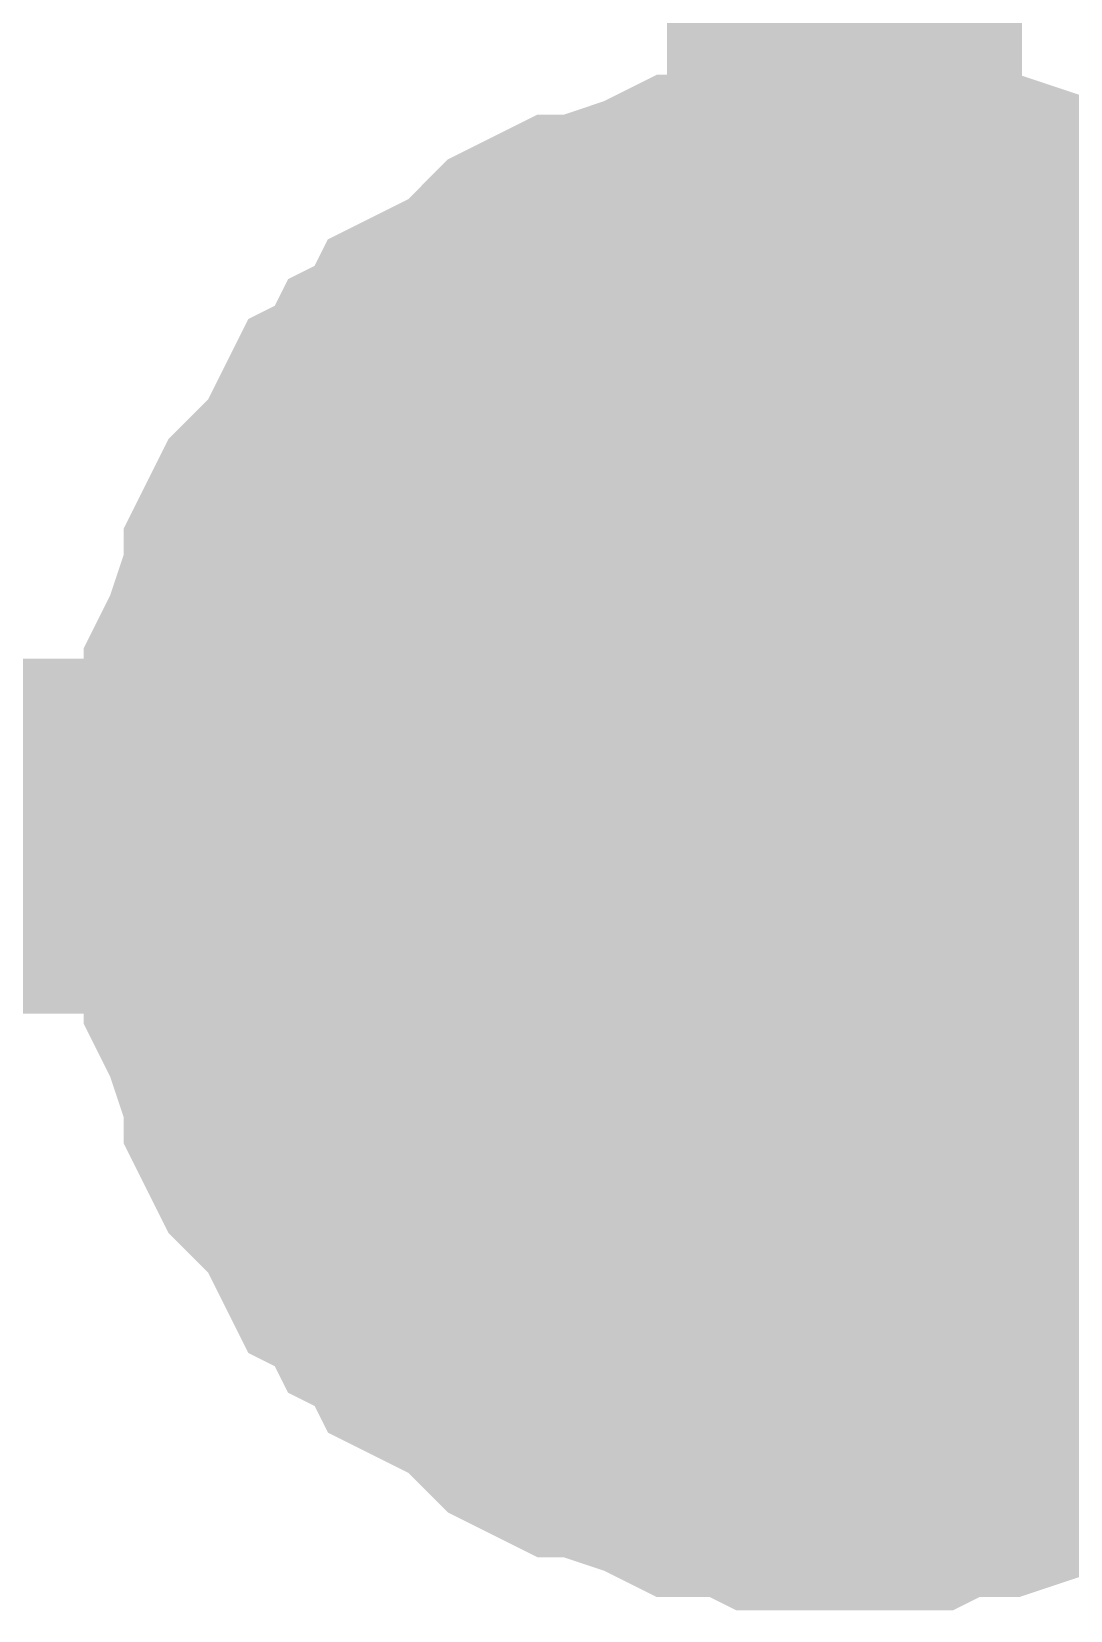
# Model space of a CAD drawing. Header units: inches. Extents: x 0 to 594, y 0 to 420.
# Drawn here: x 201.815 to 202.693, y 106.844 to 108.176 of the extents above; entities that cross this region are included whole.
import ezdxf

# ---------------------------------------------------------------- set-up
doc = ezdxf.new("R2010")
doc.units = ezdxf.units.IN
doc.layers.add('Sheet', color=255, linetype='Continuous')

msp = doc.modelspace()

# ---------------------------------------------------------------- linework, layer by layer
at = {"layer": 'Sheet'}
for points in [[(202.502, 111.5961, 0.2997, 0.2997, 0), (202.502, 107.4973, 0.2997, 0.2997, 0)], [(201.9981, 107.4973, 0.2997, 0.2997, 0), (201.9981, 107.5197, 0.2997, 0.2997, 0), (201.9981, 107.5533, 0.2997, 0.2997, 0), (202.0093, 107.5757, 0.2997, 0.2997, 0), (202.0093, 107.5981, 0.2997, 0.2997, 0), (202.0093, 107.6205, 0.2997, 0.2997, 0), (202.0205, 107.6429, 0.2997, 0.2997, 0), (202.0317, 107.6765, 0.2997, 0.2997, 0), (202.0429, 107.6989, 0.2997, 0.2997, 0), (202.0429, 107.7213, 0.2997, 0.2997, 0), (202.0541, 107.7437, 0.2997, 0.2997, 0), (202.0653, 107.7549, 0.2997, 0.2997, 0), (202.0877, 107.7773, 0.2997, 0.2997, 0), (202.0989, 107.7997, 0.2997, 0.2997, 0), (202.1101, 107.8221, 0.2997, 0.2997, 0), (202.1325, 107.8333, 0.2997, 0.2997, 0), (202.1437, 107.8557, 0.2997, 0.2997, 0), (202.1661, 107.8669, 0.2997, 0.2997, 0), (202.1773, 107.8893, 0.2997, 0.2997, 0), (202.1997, 107.9005, 0.2997, 0.2997, 0), (202.2221, 107.9117, 0.2997, 0.2997, 0), (202.2445, 107.9341, 0.2997, 0.2997, 0), (202.2557, 107.9453, 0.2997, 0.2997, 0), (202.2781, 107.9565, 0.2997, 0.2997, 0), (202.3005, 107.9565, 0.2997, 0.2997, 0), (202.3229, 107.9677, 0.2997, 0.2997, 0), (202.3564, 107.9789, 0.2997, 0.2997, 0), (202.3788, 107.9901, 0.2997, 0.2997, 0), (202.4012, 107.9901, 0.2997, 0.2997, 0), (202.4236, 107.9901, 0.2997, 0.2997, 0), (202.446, 108.0013, 0.2997, 0.2997, 0), (202.4796, 108.0013, 0.2997, 0.2997, 0), (202.502, 108.0013, 0.2997, 0.2997, 0)], [(201.9981, 107.4973, 0.2997, 0.2997, 0), (201.9981, 107.5197, 0.2997, 0.2997, 0), (201.9981, 107.5533, 0.2997, 0.2997, 0), (202.0093, 107.5757, 0.2997, 0.2997, 0), (202.0093, 107.5981, 0.2997, 0.2997, 0), (202.0093, 107.6205, 0.2997, 0.2997, 0), (202.0205, 107.6429, 0.2997, 0.2997, 0), (202.0317, 107.6765, 0.2997, 0.2997, 0), (202.0429, 107.6989, 0.2997, 0.2997, 0), (202.0429, 107.7213, 0.2997, 0.2997, 0), (202.0541, 107.7437, 0.2997, 0.2997, 0), (202.0653, 107.7549, 0.2997, 0.2997, 0), (202.0877, 107.7773, 0.2997, 0.2997, 0), (202.0989, 107.7997, 0.2997, 0.2997, 0), (202.1101, 107.8221, 0.2997, 0.2997, 0), (202.1325, 107.8333, 0.2997, 0.2997, 0), (202.1437, 107.8557, 0.2997, 0.2997, 0), (202.1661, 107.8669, 0.2997, 0.2997, 0), (202.1773, 107.8893, 0.2997, 0.2997, 0), (202.1997, 107.9005, 0.2997, 0.2997, 0), (202.2221, 107.9117, 0.2997, 0.2997, 0), (202.2445, 107.9341, 0.2997, 0.2997, 0), (202.2557, 107.9453, 0.2997, 0.2997, 0), (202.2781, 107.9565, 0.2997, 0.2997, 0), (202.3005, 107.9565, 0.2997, 0.2997, 0), (202.3229, 107.9677, 0.2997, 0.2997, 0), (202.3564, 107.9789, 0.2997, 0.2997, 0), (202.3788, 107.9901, 0.2997, 0.2997, 0), (202.4012, 107.9901, 0.2997, 0.2997, 0), (202.4236, 107.9901, 0.2997, 0.2997, 0), (202.446, 108.0013, 0.2997, 0.2997, 0), (202.4796, 108.0013, 0.2997, 0.2997, 0), (202.502, 108.0013, 0.2997, 0.2997, 0)], [(201.9981, 107.4973, 0.2997, 0.2997, 0), (201.9981, 107.5197, 0.2997, 0.2997, 0), (201.9981, 107.5533, 0.2997, 0.2997, 0), (202.0093, 107.5757, 0.2997, 0.2997, 0), (202.0093, 107.5981, 0.2997, 0.2997, 0), (202.0093, 107.6205, 0.2997, 0.2997, 0), (202.0205, 107.6429, 0.2997, 0.2997, 0), (202.0317, 107.6765, 0.2997, 0.2997, 0), (202.0429, 107.6989, 0.2997, 0.2997, 0), (202.0429, 107.7213, 0.2997, 0.2997, 0), (202.0541, 107.7437, 0.2997, 0.2997, 0), (202.0653, 107.7549, 0.2997, 0.2997, 0), (202.0877, 107.7773, 0.2997, 0.2997, 0), (202.0989, 107.7997, 0.2997, 0.2997, 0), (202.1101, 107.8221, 0.2997, 0.2997, 0), (202.1325, 107.8333, 0.2997, 0.2997, 0), (202.1437, 107.8557, 0.2997, 0.2997, 0), (202.1661, 107.8669, 0.2997, 0.2997, 0), (202.1773, 107.8893, 0.2997, 0.2997, 0), (202.1997, 107.9005, 0.2997, 0.2997, 0), (202.2221, 107.9117, 0.2997, 0.2997, 0), (202.2445, 107.9341, 0.2997, 0.2997, 0), (202.2557, 107.9453, 0.2997, 0.2997, 0), (202.2781, 107.9565, 0.2997, 0.2997, 0), (202.3005, 107.9565, 0.2997, 0.2997, 0), (202.3229, 107.9677, 0.2997, 0.2997, 0), (202.3564, 107.9789, 0.2997, 0.2997, 0), (202.3788, 107.9901, 0.2997, 0.2997, 0), (202.4012, 107.9901, 0.2997, 0.2997, 0), (202.4236, 107.9901, 0.2997, 0.2997, 0), (202.446, 108.0013, 0.2997, 0.2997, 0), (202.4796, 108.0013, 0.2997, 0.2997, 0), (202.502, 108.0013, 0.2997, 0.2997, 0)], [(201.9981, 107.4973, 0.2997, 0.2997, 0), (201.9981, 107.5197, 0.2997, 0.2997, 0), (201.9981, 107.5533, 0.2997, 0.2997, 0), (202.0093, 107.5757, 0.2997, 0.2997, 0), (202.0093, 107.5981, 0.2997, 0.2997, 0), (202.0093, 107.6205, 0.2997, 0.2997, 0), (202.0205, 107.6429, 0.2997, 0.2997, 0), (202.0317, 107.6765, 0.2997, 0.2997, 0), (202.0429, 107.6989, 0.2997, 0.2997, 0), (202.0429, 107.7213, 0.2997, 0.2997, 0), (202.0541, 107.7437, 0.2997, 0.2997, 0), (202.0653, 107.7549, 0.2997, 0.2997, 0), (202.0877, 107.7773, 0.2997, 0.2997, 0), (202.0989, 107.7997, 0.2997, 0.2997, 0), (202.1101, 107.8221, 0.2997, 0.2997, 0), (202.1325, 107.8333, 0.2997, 0.2997, 0), (202.1437, 107.8557, 0.2997, 0.2997, 0), (202.1661, 107.8669, 0.2997, 0.2997, 0), (202.1773, 107.8893, 0.2997, 0.2997, 0), (202.1997, 107.9005, 0.2997, 0.2997, 0), (202.2221, 107.9117, 0.2997, 0.2997, 0), (202.2445, 107.9341, 0.2997, 0.2997, 0), (202.2557, 107.9453, 0.2997, 0.2997, 0), (202.2781, 107.9565, 0.2997, 0.2997, 0), (202.3005, 107.9565, 0.2997, 0.2997, 0), (202.3229, 107.9677, 0.2997, 0.2997, 0), (202.3564, 107.9789, 0.2997, 0.2997, 0), (202.3788, 107.9901, 0.2997, 0.2997, 0), (202.4012, 107.9901, 0.2997, 0.2997, 0), (202.4236, 107.9901, 0.2997, 0.2997, 0), (202.446, 108.0013, 0.2997, 0.2997, 0), (202.4796, 108.0013, 0.2997, 0.2997, 0), (202.502, 108.0013, 0.2997, 0.2997, 0)], [(201.9981, 107.4973, 0.2997, 0.2997, 0), (201.9981, 107.5197, 0.2997, 0.2997, 0), (201.9981, 107.5533, 0.2997, 0.2997, 0), (202.0093, 107.5757, 0.2997, 0.2997, 0), (202.0093, 107.5981, 0.2997, 0.2997, 0), (202.0093, 107.6205, 0.2997, 0.2997, 0), (202.0205, 107.6429, 0.2997, 0.2997, 0), (202.0317, 107.6765, 0.2997, 0.2997, 0), (202.0429, 107.6989, 0.2997, 0.2997, 0), (202.0429, 107.7213, 0.2997, 0.2997, 0), (202.0541, 107.7437, 0.2997, 0.2997, 0), (202.0653, 107.7549, 0.2997, 0.2997, 0), (202.0877, 107.7773, 0.2997, 0.2997, 0), (202.0989, 107.7997, 0.2997, 0.2997, 0), (202.1101, 107.8221, 0.2997, 0.2997, 0), (202.1325, 107.8333, 0.2997, 0.2997, 0), (202.1437, 107.8557, 0.2997, 0.2997, 0), (202.1661, 107.8669, 0.2997, 0.2997, 0), (202.1773, 107.8893, 0.2997, 0.2997, 0), (202.1997, 107.9005, 0.2997, 0.2997, 0), (202.2221, 107.9117, 0.2997, 0.2997, 0), (202.2445, 107.9341, 0.2997, 0.2997, 0), (202.2557, 107.9453, 0.2997, 0.2997, 0), (202.2781, 107.9565, 0.2997, 0.2997, 0), (202.3005, 107.9565, 0.2997, 0.2997, 0), (202.3229, 107.9677, 0.2997, 0.2997, 0), (202.3564, 107.9789, 0.2997, 0.2997, 0), (202.3788, 107.9901, 0.2997, 0.2997, 0), (202.4012, 107.9901, 0.2997, 0.2997, 0), (202.4236, 107.9901, 0.2997, 0.2997, 0), (202.446, 108.0013, 0.2997, 0.2997, 0), (202.4796, 108.0013, 0.2997, 0.2997, 0), (202.502, 108.0013, 0.2997, 0.2997, 0)], [(202.502, 108.0013, 0.2997, 0.2997, 0), (202.502, 108.0013, 0.2997, 0.2997, 0)], [(202.502, 108.0013, 0.2997, 0.2997, 0), (202.5244, 108.0013, 0.2997, 0.2997, 0), (202.558, 108.0013, 0.2997, 0.2997, 0), (202.5804, 107.9901, 0.2997, 0.2997, 0), (202.6028, 107.9901, 0.2997, 0.2997, 0), (202.6252, 107.9901, 0.2997, 0.2997, 0), (202.6588, 107.9789, 0.2997, 0.2997, 0), (202.6812, 107.9677, 0.2997, 0.2997, 0), (202.7036, 107.9565, 0.2997, 0.2997, 0), (202.726, 107.9565, 0.2997, 0.2997, 0), (202.7484, 107.9453, 0.2997, 0.2997, 0), (202.7708, 107.9341, 0.2997, 0.2997, 0), (202.7932, 107.9117, 0.2997, 0.2997, 0), (202.8044, 107.9005, 0.2997, 0.2997, 0), (202.8268, 107.8893, 0.2997, 0.2997, 0), (202.8492, 107.8669, 0.2997, 0.2997, 0)], [(202.502, 108.0013, 0.2997, 0.2997, 0), (202.502, 108.0013, 0.2997, 0.2997, 0)], [(202.502, 108.0013, 0.2997, 0.2997, 0), (202.5244, 108.0013, 0.2997, 0.2997, 0), (202.558, 108.0013, 0.2997, 0.2997, 0), (202.5804, 107.9901, 0.2997, 0.2997, 0), (202.6028, 107.9901, 0.2997, 0.2997, 0), (202.6252, 107.9901, 0.2997, 0.2997, 0), (202.6588, 107.9789, 0.2997, 0.2997, 0), (202.6812, 107.9677, 0.2997, 0.2997, 0), (202.7036, 107.9565, 0.2997, 0.2997, 0), (202.726, 107.9565, 0.2997, 0.2997, 0), (202.7484, 107.9453, 0.2997, 0.2997, 0), (202.7708, 107.9341, 0.2997, 0.2997, 0), (202.7932, 107.9117, 0.2997, 0.2997, 0), (202.8044, 107.9005, 0.2997, 0.2997, 0), (202.8268, 107.8893, 0.2997, 0.2997, 0), (202.8492, 107.8669, 0.2997, 0.2997, 0)], [(202.502, 108.0013, 0.2997, 0.2997, 0), (202.502, 108.0013, 0.2997, 0.2997, 0)], [(202.502, 108.0013, 0.2997, 0.2997, 0), (202.5244, 108.0013, 0.2997, 0.2997, 0), (202.558, 108.0013, 0.2997, 0.2997, 0), (202.5804, 107.9901, 0.2997, 0.2997, 0), (202.6028, 107.9901, 0.2997, 0.2997, 0), (202.6252, 107.9901, 0.2997, 0.2997, 0), (202.6588, 107.9789, 0.2997, 0.2997, 0), (202.6812, 107.9677, 0.2997, 0.2997, 0), (202.7036, 107.9565, 0.2997, 0.2997, 0), (202.726, 107.9565, 0.2997, 0.2997, 0), (202.7484, 107.9453, 0.2997, 0.2997, 0), (202.7708, 107.9341, 0.2997, 0.2997, 0), (202.7932, 107.9117, 0.2997, 0.2997, 0), (202.8044, 107.9005, 0.2997, 0.2997, 0), (202.8268, 107.8893, 0.2997, 0.2997, 0), (202.8492, 107.8669, 0.2997, 0.2997, 0)], [(202.502, 108.0013, 0.2997, 0.2997, 0), (202.502, 108.0013, 0.2997, 0.2997, 0)], [(202.502, 108.0013, 0.2997, 0.2997, 0), (202.5244, 108.0013, 0.2997, 0.2997, 0), (202.558, 108.0013, 0.2997, 0.2997, 0), (202.5804, 107.9901, 0.2997, 0.2997, 0), (202.6028, 107.9901, 0.2997, 0.2997, 0), (202.6252, 107.9901, 0.2997, 0.2997, 0), (202.6588, 107.9789, 0.2997, 0.2997, 0), (202.6812, 107.9677, 0.2997, 0.2997, 0), (202.7036, 107.9565, 0.2997, 0.2997, 0), (202.726, 107.9565, 0.2997, 0.2997, 0), (202.7484, 107.9453, 0.2997, 0.2997, 0), (202.7708, 107.9341, 0.2997, 0.2997, 0), (202.7932, 107.9117, 0.2997, 0.2997, 0), (202.8044, 107.9005, 0.2997, 0.2997, 0), (202.8268, 107.8893, 0.2997, 0.2997, 0), (202.8492, 107.8669, 0.2997, 0.2997, 0)], [(202.502, 108.0013, 0.2997, 0.2997, 0), (202.502, 108.0013, 0.2997, 0.2997, 0)], [(202.502, 108.0013, 0.2997, 0.2997, 0), (202.5244, 108.0013, 0.2997, 0.2997, 0), (202.558, 108.0013, 0.2997, 0.2997, 0), (202.5804, 107.9901, 0.2997, 0.2997, 0), (202.6028, 107.9901, 0.2997, 0.2997, 0), (202.6252, 107.9901, 0.2997, 0.2997, 0), (202.6588, 107.9789, 0.2997, 0.2997, 0), (202.6812, 107.9677, 0.2997, 0.2997, 0), (202.7036, 107.9565, 0.2997, 0.2997, 0), (202.726, 107.9565, 0.2997, 0.2997, 0), (202.7484, 107.9453, 0.2997, 0.2997, 0), (202.7708, 107.9341, 0.2997, 0.2997, 0), (202.7932, 107.9117, 0.2997, 0.2997, 0), (202.8044, 107.9005, 0.2997, 0.2997, 0), (202.8268, 107.8893, 0.2997, 0.2997, 0), (202.8492, 107.8669, 0.2997, 0.2997, 0)], [(201.9981, 107.4973, 0.0991, 0.0991, 0), (201.9981, 107.5197, 0.0991, 0.0991, 0), (201.9981, 107.5533, 0.0991, 0.0991, 0), (202.0093, 107.5757, 0.0991, 0.0991, 0), (202.0093, 107.5981, 0.0991, 0.0991, 0), (202.0093, 107.6205, 0.0991, 0.0991, 0), (202.0205, 107.6429, 0.0991, 0.0991, 0), (202.0317, 107.6765, 0.0991, 0.0991, 0), (202.0429, 107.6989, 0.0991, 0.0991, 0), (202.0429, 107.7213, 0.0991, 0.0991, 0), (202.0541, 107.7437, 0.0991, 0.0991, 0), (202.0653, 107.7549, 0.0991, 0.0991, 0), (202.0877, 107.7773, 0.0991, 0.0991, 0), (202.0989, 107.7997, 0.0991, 0.0991, 0), (202.1101, 107.8221, 0.0991, 0.0991, 0), (202.1325, 107.8333, 0.0991, 0.0991, 0), (202.1437, 107.8557, 0.0991, 0.0991, 0), (202.1661, 107.8669, 0.0991, 0.0991, 0), (202.1773, 107.8893, 0.0991, 0.0991, 0), (202.1997, 107.9005, 0.0991, 0.0991, 0), (202.2221, 107.9117, 0.0991, 0.0991, 0), (202.2445, 107.9341, 0.0991, 0.0991, 0), (202.2557, 107.9453, 0.0991, 0.0991, 0), (202.2781, 107.9565, 0.0991, 0.0991, 0), (202.3005, 107.9565, 0.0991, 0.0991, 0), (202.3229, 107.9677, 0.0991, 0.0991, 0), (202.3564, 107.9789, 0.0991, 0.0991, 0), (202.3788, 107.9901, 0.0991, 0.0991, 0), (202.4012, 107.9901, 0.0991, 0.0991, 0), (202.4236, 107.9901, 0.0991, 0.0991, 0), (202.446, 108.0013, 0.0991, 0.0991, 0), (202.4796, 108.0013, 0.0991, 0.0991, 0), (202.502, 108.0013, 0.0991, 0.0991, 0)], [(201.9981, 107.4973, 0.0991, 0.0991, 0), (201.9981, 107.5197, 0.0991, 0.0991, 0), (201.9981, 107.5533, 0.0991, 0.0991, 0), (202.0093, 107.5757, 0.0991, 0.0991, 0), (202.0093, 107.5981, 0.0991, 0.0991, 0), (202.0093, 107.6205, 0.0991, 0.0991, 0), (202.0205, 107.6429, 0.0991, 0.0991, 0), (202.0317, 107.6765, 0.0991, 0.0991, 0), (202.0429, 107.6989, 0.0991, 0.0991, 0), (202.0429, 107.7213, 0.0991, 0.0991, 0), (202.0541, 107.7437, 0.0991, 0.0991, 0), (202.0653, 107.7549, 0.0991, 0.0991, 0), (202.0877, 107.7773, 0.0991, 0.0991, 0), (202.0989, 107.7997, 0.0991, 0.0991, 0), (202.1101, 107.8221, 0.0991, 0.0991, 0), (202.1325, 107.8333, 0.0991, 0.0991, 0), (202.1437, 107.8557, 0.0991, 0.0991, 0), (202.1661, 107.8669, 0.0991, 0.0991, 0), (202.1773, 107.8893, 0.0991, 0.0991, 0), (202.1997, 107.9005, 0.0991, 0.0991, 0), (202.2221, 107.9117, 0.0991, 0.0991, 0), (202.2445, 107.9341, 0.0991, 0.0991, 0), (202.2557, 107.9453, 0.0991, 0.0991, 0), (202.2781, 107.9565, 0.0991, 0.0991, 0), (202.3005, 107.9565, 0.0991, 0.0991, 0), (202.3229, 107.9677, 0.0991, 0.0991, 0), (202.3564, 107.9789, 0.0991, 0.0991, 0), (202.3788, 107.9901, 0.0991, 0.0991, 0), (202.4012, 107.9901, 0.0991, 0.0991, 0), (202.4236, 107.9901, 0.0991, 0.0991, 0), (202.446, 108.0013, 0.0991, 0.0991, 0), (202.4796, 108.0013, 0.0991, 0.0991, 0), (202.502, 108.0013, 0.0991, 0.0991, 0)], [(201.9981, 107.4973, 0.0991, 0.0991, 0), (201.9981, 107.5197, 0.0991, 0.0991, 0), (201.9981, 107.5533, 0.0991, 0.0991, 0), (202.0093, 107.5757, 0.0991, 0.0991, 0), (202.0093, 107.5981, 0.0991, 0.0991, 0), (202.0093, 107.6205, 0.0991, 0.0991, 0), (202.0205, 107.6429, 0.0991, 0.0991, 0), (202.0317, 107.6765, 0.0991, 0.0991, 0), (202.0429, 107.6989, 0.0991, 0.0991, 0), (202.0429, 107.7213, 0.0991, 0.0991, 0), (202.0541, 107.7437, 0.0991, 0.0991, 0), (202.0653, 107.7549, 0.0991, 0.0991, 0), (202.0877, 107.7773, 0.0991, 0.0991, 0), (202.0989, 107.7997, 0.0991, 0.0991, 0), (202.1101, 107.8221, 0.0991, 0.0991, 0), (202.1325, 107.8333, 0.0991, 0.0991, 0), (202.1437, 107.8557, 0.0991, 0.0991, 0), (202.1661, 107.8669, 0.0991, 0.0991, 0), (202.1773, 107.8893, 0.0991, 0.0991, 0), (202.1997, 107.9005, 0.0991, 0.0991, 0), (202.2221, 107.9117, 0.0991, 0.0991, 0), (202.2445, 107.9341, 0.0991, 0.0991, 0), (202.2557, 107.9453, 0.0991, 0.0991, 0), (202.2781, 107.9565, 0.0991, 0.0991, 0), (202.3005, 107.9565, 0.0991, 0.0991, 0), (202.3229, 107.9677, 0.0991, 0.0991, 0), (202.3564, 107.9789, 0.0991, 0.0991, 0), (202.3788, 107.9901, 0.0991, 0.0991, 0), (202.4012, 107.9901, 0.0991, 0.0991, 0), (202.4236, 107.9901, 0.0991, 0.0991, 0), (202.446, 108.0013, 0.0991, 0.0991, 0), (202.4796, 108.0013, 0.0991, 0.0991, 0), (202.502, 108.0013, 0.0991, 0.0991, 0)], [(201.9981, 107.4973, 0.0991, 0.0991, 0), (201.9981, 107.5197, 0.0991, 0.0991, 0), (201.9981, 107.5533, 0.0991, 0.0991, 0), (202.0093, 107.5757, 0.0991, 0.0991, 0), (202.0093, 107.5981, 0.0991, 0.0991, 0), (202.0093, 107.6205, 0.0991, 0.0991, 0), (202.0205, 107.6429, 0.0991, 0.0991, 0), (202.0317, 107.6765, 0.0991, 0.0991, 0), (202.0429, 107.6989, 0.0991, 0.0991, 0), (202.0429, 107.7213, 0.0991, 0.0991, 0), (202.0541, 107.7437, 0.0991, 0.0991, 0), (202.0653, 107.7549, 0.0991, 0.0991, 0), (202.0877, 107.7773, 0.0991, 0.0991, 0), (202.0989, 107.7997, 0.0991, 0.0991, 0), (202.1101, 107.8221, 0.0991, 0.0991, 0), (202.1325, 107.8333, 0.0991, 0.0991, 0), (202.1437, 107.8557, 0.0991, 0.0991, 0), (202.1661, 107.8669, 0.0991, 0.0991, 0), (202.1773, 107.8893, 0.0991, 0.0991, 0), (202.1997, 107.9005, 0.0991, 0.0991, 0), (202.2221, 107.9117, 0.0991, 0.0991, 0), (202.2445, 107.9341, 0.0991, 0.0991, 0), (202.2557, 107.9453, 0.0991, 0.0991, 0), (202.2781, 107.9565, 0.0991, 0.0991, 0), (202.3005, 107.9565, 0.0991, 0.0991, 0), (202.3229, 107.9677, 0.0991, 0.0991, 0), (202.3564, 107.9789, 0.0991, 0.0991, 0), (202.3788, 107.9901, 0.0991, 0.0991, 0), (202.4012, 107.9901, 0.0991, 0.0991, 0), (202.4236, 107.9901, 0.0991, 0.0991, 0), (202.446, 108.0013, 0.0991, 0.0991, 0), (202.4796, 108.0013, 0.0991, 0.0991, 0), (202.502, 108.0013, 0.0991, 0.0991, 0)], [(201.9981, 107.4973, 0.0991, 0.0991, 0), (201.9981, 107.5197, 0.0991, 0.0991, 0), (201.9981, 107.5533, 0.0991, 0.0991, 0), (202.0093, 107.5757, 0.0991, 0.0991, 0), (202.0093, 107.5981, 0.0991, 0.0991, 0), (202.0093, 107.6205, 0.0991, 0.0991, 0), (202.0205, 107.6429, 0.0991, 0.0991, 0), (202.0317, 107.6765, 0.0991, 0.0991, 0), (202.0429, 107.6989, 0.0991, 0.0991, 0), (202.0429, 107.7213, 0.0991, 0.0991, 0), (202.0541, 107.7437, 0.0991, 0.0991, 0), (202.0653, 107.7549, 0.0991, 0.0991, 0), (202.0877, 107.7773, 0.0991, 0.0991, 0), (202.0989, 107.7997, 0.0991, 0.0991, 0), (202.1101, 107.8221, 0.0991, 0.0991, 0), (202.1325, 107.8333, 0.0991, 0.0991, 0), (202.1437, 107.8557, 0.0991, 0.0991, 0), (202.1661, 107.8669, 0.0991, 0.0991, 0), (202.1773, 107.8893, 0.0991, 0.0991, 0), (202.1997, 107.9005, 0.0991, 0.0991, 0), (202.2221, 107.9117, 0.0991, 0.0991, 0), (202.2445, 107.9341, 0.0991, 0.0991, 0), (202.2557, 107.9453, 0.0991, 0.0991, 0), (202.2781, 107.9565, 0.0991, 0.0991, 0), (202.3005, 107.9565, 0.0991, 0.0991, 0), (202.3229, 107.9677, 0.0991, 0.0991, 0), (202.3564, 107.9789, 0.0991, 0.0991, 0), (202.3788, 107.9901, 0.0991, 0.0991, 0), (202.4012, 107.9901, 0.0991, 0.0991, 0), (202.4236, 107.9901, 0.0991, 0.0991, 0), (202.446, 108.0013, 0.0991, 0.0991, 0), (202.4796, 108.0013, 0.0991, 0.0991, 0), (202.502, 108.0013, 0.0991, 0.0991, 0)], [(202.502, 108.0013, 0.0991, 0.0991, 0), (202.502, 108.0013, 0.0991, 0.0991, 0)], [(202.502, 108.0013, 0.0991, 0.0991, 0), (202.5244, 108.0013, 0.0991, 0.0991, 0), (202.558, 108.0013, 0.0991, 0.0991, 0), (202.5804, 107.9901, 0.0991, 0.0991, 0), (202.6028, 107.9901, 0.0991, 0.0991, 0), (202.6252, 107.9901, 0.0991, 0.0991, 0), (202.6588, 107.9789, 0.0991, 0.0991, 0), (202.6812, 107.9677, 0.0991, 0.0991, 0), (202.7036, 107.9565, 0.0991, 0.0991, 0), (202.726, 107.9565, 0.0991, 0.0991, 0), (202.7484, 107.9453, 0.0991, 0.0991, 0)], [(202.502, 108.0013, 0.0991, 0.0991, 0), (202.502, 108.0013, 0.0991, 0.0991, 0)], [(202.502, 108.0013, 0.0991, 0.0991, 0), (202.5244, 108.0013, 0.0991, 0.0991, 0), (202.558, 108.0013, 0.0991, 0.0991, 0), (202.5804, 107.9901, 0.0991, 0.0991, 0), (202.6028, 107.9901, 0.0991, 0.0991, 0), (202.6252, 107.9901, 0.0991, 0.0991, 0), (202.6588, 107.9789, 0.0991, 0.0991, 0), (202.6812, 107.9677, 0.0991, 0.0991, 0), (202.7036, 107.9565, 0.0991, 0.0991, 0), (202.726, 107.9565, 0.0991, 0.0991, 0), (202.7484, 107.9453, 0.0991, 0.0991, 0)], [(202.502, 108.0013, 0.0991, 0.0991, 0), (202.502, 108.0013, 0.0991, 0.0991, 0)], [(202.502, 108.0013, 0.0991, 0.0991, 0), (202.5244, 108.0013, 0.0991, 0.0991, 0), (202.558, 108.0013, 0.0991, 0.0991, 0), (202.5804, 107.9901, 0.0991, 0.0991, 0), (202.6028, 107.9901, 0.0991, 0.0991, 0), (202.6252, 107.9901, 0.0991, 0.0991, 0), (202.6588, 107.9789, 0.0991, 0.0991, 0), (202.6812, 107.9677, 0.0991, 0.0991, 0), (202.7036, 107.9565, 0.0991, 0.0991, 0), (202.726, 107.9565, 0.0991, 0.0991, 0), (202.7484, 107.9453, 0.0991, 0.0991, 0)], [(202.502, 108.0013, 0.0991, 0.0991, 0), (202.502, 108.0013, 0.0991, 0.0991, 0)], [(202.502, 108.0013, 0.0991, 0.0991, 0), (202.5244, 108.0013, 0.0991, 0.0991, 0), (202.558, 108.0013, 0.0991, 0.0991, 0), (202.5804, 107.9901, 0.0991, 0.0991, 0), (202.6028, 107.9901, 0.0991, 0.0991, 0), (202.6252, 107.9901, 0.0991, 0.0991, 0), (202.6588, 107.9789, 0.0991, 0.0991, 0), (202.6812, 107.9677, 0.0991, 0.0991, 0), (202.7036, 107.9565, 0.0991, 0.0991, 0), (202.726, 107.9565, 0.0991, 0.0991, 0), (202.7484, 107.9453, 0.0991, 0.0991, 0)], [(202.502, 108.0013, 0.0991, 0.0991, 0), (202.502, 108.0013, 0.0991, 0.0991, 0)], [(202.502, 108.0013, 0.0991, 0.0991, 0), (202.5244, 108.0013, 0.0991, 0.0991, 0), (202.558, 108.0013, 0.0991, 0.0991, 0), (202.5804, 107.9901, 0.0991, 0.0991, 0), (202.6028, 107.9901, 0.0991, 0.0991, 0), (202.6252, 107.9901, 0.0991, 0.0991, 0), (202.6588, 107.9789, 0.0991, 0.0991, 0), (202.6812, 107.9677, 0.0991, 0.0991, 0), (202.7036, 107.9565, 0.0991, 0.0991, 0), (202.726, 107.9565, 0.0991, 0.0991, 0), (202.7484, 107.9453, 0.0991, 0.0991, 0)], [(190.0038, 107.4973, 0.2997, 0.2997, 0), (202.502, 107.4973, 0.2997, 0.2997, 0), (207.508, 107.4973, 0.2997, 0.2997, 0)], [(202.502, 106.9934, 0.2997, 0.2997, 0), (202.4796, 106.9934, 0.2997, 0.2997, 0), (202.446, 106.9934, 0.2997, 0.2997, 0), (202.4236, 107.0046, 0.2997, 0.2997, 0), (202.4012, 107.0046, 0.2997, 0.2997, 0), (202.3788, 107.0046, 0.2997, 0.2997, 0), (202.3564, 107.0158, 0.2997, 0.2997, 0), (202.3229, 107.027, 0.2997, 0.2997, 0), (202.3005, 107.0382, 0.2997, 0.2997, 0), (202.2781, 107.0382, 0.2997, 0.2997, 0), (202.2557, 107.0494, 0.2997, 0.2997, 0), (202.2445, 107.0606, 0.2997, 0.2997, 0), (202.2221, 107.083, 0.2997, 0.2997, 0), (202.1997, 107.0942, 0.2997, 0.2997, 0), (202.1773, 107.1054, 0.2997, 0.2997, 0), (202.1661, 107.1278, 0.2997, 0.2997, 0), (202.1437, 107.139, 0.2997, 0.2997, 0), (202.1325, 107.1614, 0.2997, 0.2997, 0), (202.1101, 107.1726, 0.2997, 0.2997, 0), (202.0989, 107.195, 0.2997, 0.2997, 0), (202.0877, 107.2174, 0.2997, 0.2997, 0), (202.0653, 107.2398, 0.2997, 0.2997, 0), (202.0541, 107.251, 0.2997, 0.2997, 0), (202.0429, 107.2734, 0.2997, 0.2997, 0), (202.0429, 107.2958, 0.2997, 0.2997, 0), (202.0317, 107.3182, 0.2997, 0.2997, 0), (202.0205, 107.3517, 0.2997, 0.2997, 0), (202.0093, 107.3741, 0.2997, 0.2997, 0), (202.0093, 107.3965, 0.2997, 0.2997, 0), (202.0093, 107.4189, 0.2997, 0.2997, 0), (201.9981, 107.4413, 0.2997, 0.2997, 0), (201.9981, 107.4749, 0.2997, 0.2997, 0), (201.9981, 107.4973, 0.2997, 0.2997, 0)], [(201.9981, 107.4973, 0.2997, 0.2997, 0), (201.9981, 107.4973, 0.2997, 0.2997, 0)], [(202.502, 106.9934, 0.2997, 0.2997, 0), (202.4796, 106.9934, 0.2997, 0.2997, 0), (202.446, 106.9934, 0.2997, 0.2997, 0), (202.4236, 107.0046, 0.2997, 0.2997, 0), (202.4012, 107.0046, 0.2997, 0.2997, 0), (202.3788, 107.0046, 0.2997, 0.2997, 0), (202.3564, 107.0158, 0.2997, 0.2997, 0), (202.3229, 107.027, 0.2997, 0.2997, 0), (202.3005, 107.0382, 0.2997, 0.2997, 0), (202.2781, 107.0382, 0.2997, 0.2997, 0), (202.2557, 107.0494, 0.2997, 0.2997, 0), (202.2445, 107.0606, 0.2997, 0.2997, 0), (202.2221, 107.083, 0.2997, 0.2997, 0), (202.1997, 107.0942, 0.2997, 0.2997, 0), (202.1773, 107.1054, 0.2997, 0.2997, 0), (202.1661, 107.1278, 0.2997, 0.2997, 0), (202.1437, 107.139, 0.2997, 0.2997, 0), (202.1325, 107.1614, 0.2997, 0.2997, 0), (202.1101, 107.1726, 0.2997, 0.2997, 0), (202.0989, 107.195, 0.2997, 0.2997, 0), (202.0877, 107.2174, 0.2997, 0.2997, 0), (202.0653, 107.2398, 0.2997, 0.2997, 0), (202.0541, 107.251, 0.2997, 0.2997, 0), (202.0429, 107.2734, 0.2997, 0.2997, 0), (202.0429, 107.2958, 0.2997, 0.2997, 0), (202.0317, 107.3182, 0.2997, 0.2997, 0), (202.0205, 107.3517, 0.2997, 0.2997, 0), (202.0093, 107.3741, 0.2997, 0.2997, 0), (202.0093, 107.3965, 0.2997, 0.2997, 0), (202.0093, 107.4189, 0.2997, 0.2997, 0), (201.9981, 107.4413, 0.2997, 0.2997, 0), (201.9981, 107.4749, 0.2997, 0.2997, 0), (201.9981, 107.4973, 0.2997, 0.2997, 0)], [(201.9981, 107.4973, 0.2997, 0.2997, 0), (201.9981, 107.4973, 0.2997, 0.2997, 0)], [(202.502, 106.9934, 0.2997, 0.2997, 0), (202.4796, 106.9934, 0.2997, 0.2997, 0), (202.446, 106.9934, 0.2997, 0.2997, 0), (202.4236, 107.0046, 0.2997, 0.2997, 0), (202.4012, 107.0046, 0.2997, 0.2997, 0), (202.3788, 107.0046, 0.2997, 0.2997, 0), (202.3564, 107.0158, 0.2997, 0.2997, 0), (202.3229, 107.027, 0.2997, 0.2997, 0), (202.3005, 107.0382, 0.2997, 0.2997, 0), (202.2781, 107.0382, 0.2997, 0.2997, 0), (202.2557, 107.0494, 0.2997, 0.2997, 0), (202.2445, 107.0606, 0.2997, 0.2997, 0), (202.2221, 107.083, 0.2997, 0.2997, 0), (202.1997, 107.0942, 0.2997, 0.2997, 0), (202.1773, 107.1054, 0.2997, 0.2997, 0), (202.1661, 107.1278, 0.2997, 0.2997, 0), (202.1437, 107.139, 0.2997, 0.2997, 0), (202.1325, 107.1614, 0.2997, 0.2997, 0), (202.1101, 107.1726, 0.2997, 0.2997, 0), (202.0989, 107.195, 0.2997, 0.2997, 0), (202.0877, 107.2174, 0.2997, 0.2997, 0), (202.0653, 107.2398, 0.2997, 0.2997, 0), (202.0541, 107.251, 0.2997, 0.2997, 0), (202.0429, 107.2734, 0.2997, 0.2997, 0), (202.0429, 107.2958, 0.2997, 0.2997, 0), (202.0317, 107.3182, 0.2997, 0.2997, 0), (202.0205, 107.3517, 0.2997, 0.2997, 0), (202.0093, 107.3741, 0.2997, 0.2997, 0), (202.0093, 107.3965, 0.2997, 0.2997, 0), (202.0093, 107.4189, 0.2997, 0.2997, 0), (201.9981, 107.4413, 0.2997, 0.2997, 0), (201.9981, 107.4749, 0.2997, 0.2997, 0), (201.9981, 107.4973, 0.2997, 0.2997, 0)], [(201.9981, 107.4973, 0.2997, 0.2997, 0), (201.9981, 107.4973, 0.2997, 0.2997, 0)], [(202.502, 106.9934, 0.2997, 0.2997, 0), (202.4796, 106.9934, 0.2997, 0.2997, 0), (202.446, 106.9934, 0.2997, 0.2997, 0), (202.4236, 107.0046, 0.2997, 0.2997, 0), (202.4012, 107.0046, 0.2997, 0.2997, 0), (202.3788, 107.0046, 0.2997, 0.2997, 0), (202.3564, 107.0158, 0.2997, 0.2997, 0), (202.3229, 107.027, 0.2997, 0.2997, 0), (202.3005, 107.0382, 0.2997, 0.2997, 0), (202.2781, 107.0382, 0.2997, 0.2997, 0), (202.2557, 107.0494, 0.2997, 0.2997, 0), (202.2445, 107.0606, 0.2997, 0.2997, 0), (202.2221, 107.083, 0.2997, 0.2997, 0), (202.1997, 107.0942, 0.2997, 0.2997, 0), (202.1773, 107.1054, 0.2997, 0.2997, 0), (202.1661, 107.1278, 0.2997, 0.2997, 0), (202.1437, 107.139, 0.2997, 0.2997, 0), (202.1325, 107.1614, 0.2997, 0.2997, 0), (202.1101, 107.1726, 0.2997, 0.2997, 0), (202.0989, 107.195, 0.2997, 0.2997, 0), (202.0877, 107.2174, 0.2997, 0.2997, 0), (202.0653, 107.2398, 0.2997, 0.2997, 0), (202.0541, 107.251, 0.2997, 0.2997, 0), (202.0429, 107.2734, 0.2997, 0.2997, 0), (202.0429, 107.2958, 0.2997, 0.2997, 0), (202.0317, 107.3182, 0.2997, 0.2997, 0), (202.0205, 107.3517, 0.2997, 0.2997, 0), (202.0093, 107.3741, 0.2997, 0.2997, 0), (202.0093, 107.3965, 0.2997, 0.2997, 0), (202.0093, 107.4189, 0.2997, 0.2997, 0), (201.9981, 107.4413, 0.2997, 0.2997, 0), (201.9981, 107.4749, 0.2997, 0.2997, 0), (201.9981, 107.4973, 0.2997, 0.2997, 0)], [(201.9981, 107.4973, 0.2997, 0.2997, 0), (201.9981, 107.4973, 0.2997, 0.2997, 0)], [(202.502, 106.9934, 0.2997, 0.2997, 0), (202.4796, 106.9934, 0.2997, 0.2997, 0), (202.446, 106.9934, 0.2997, 0.2997, 0), (202.4236, 107.0046, 0.2997, 0.2997, 0), (202.4012, 107.0046, 0.2997, 0.2997, 0), (202.3788, 107.0046, 0.2997, 0.2997, 0), (202.3564, 107.0158, 0.2997, 0.2997, 0), (202.3229, 107.027, 0.2997, 0.2997, 0), (202.3005, 107.0382, 0.2997, 0.2997, 0), (202.2781, 107.0382, 0.2997, 0.2997, 0), (202.2557, 107.0494, 0.2997, 0.2997, 0), (202.2445, 107.0606, 0.2997, 0.2997, 0), (202.2221, 107.083, 0.2997, 0.2997, 0), (202.1997, 107.0942, 0.2997, 0.2997, 0), (202.1773, 107.1054, 0.2997, 0.2997, 0), (202.1661, 107.1278, 0.2997, 0.2997, 0), (202.1437, 107.139, 0.2997, 0.2997, 0), (202.1325, 107.1614, 0.2997, 0.2997, 0), (202.1101, 107.1726, 0.2997, 0.2997, 0), (202.0989, 107.195, 0.2997, 0.2997, 0), (202.0877, 107.2174, 0.2997, 0.2997, 0), (202.0653, 107.2398, 0.2997, 0.2997, 0), (202.0541, 107.251, 0.2997, 0.2997, 0), (202.0429, 107.2734, 0.2997, 0.2997, 0), (202.0429, 107.2958, 0.2997, 0.2997, 0), (202.0317, 107.3182, 0.2997, 0.2997, 0), (202.0205, 107.3517, 0.2997, 0.2997, 0), (202.0093, 107.3741, 0.2997, 0.2997, 0), (202.0093, 107.3965, 0.2997, 0.2997, 0), (202.0093, 107.4189, 0.2997, 0.2997, 0), (201.9981, 107.4413, 0.2997, 0.2997, 0), (201.9981, 107.4749, 0.2997, 0.2997, 0), (201.9981, 107.4973, 0.2997, 0.2997, 0)], [(201.9981, 107.4973, 0.2997, 0.2997, 0), (201.9981, 107.4973, 0.2997, 0.2997, 0)], [(202.502, 106.9934, 0.0991, 0.0991, 0), (202.4796, 106.9934, 0.0991, 0.0991, 0), (202.446, 106.9934, 0.0991, 0.0991, 0), (202.4236, 107.0046, 0.0991, 0.0991, 0), (202.4012, 107.0046, 0.0991, 0.0991, 0), (202.3788, 107.0046, 0.0991, 0.0991, 0), (202.3564, 107.0158, 0.0991, 0.0991, 0), (202.3229, 107.027, 0.0991, 0.0991, 0), (202.3005, 107.0382, 0.0991, 0.0991, 0), (202.2781, 107.0382, 0.0991, 0.0991, 0), (202.2557, 107.0494, 0.0991, 0.0991, 0), (202.2445, 107.0606, 0.0991, 0.0991, 0), (202.2221, 107.083, 0.0991, 0.0991, 0), (202.1997, 107.0942, 0.0991, 0.0991, 0), (202.1773, 107.1054, 0.0991, 0.0991, 0), (202.1661, 107.1278, 0.0991, 0.0991, 0), (202.1437, 107.139, 0.0991, 0.0991, 0), (202.1325, 107.1614, 0.0991, 0.0991, 0), (202.1101, 107.1726, 0.0991, 0.0991, 0), (202.0989, 107.195, 0.0991, 0.0991, 0), (202.0877, 107.2174, 0.0991, 0.0991, 0), (202.0653, 107.2398, 0.0991, 0.0991, 0), (202.0541, 107.251, 0.0991, 0.0991, 0), (202.0429, 107.2734, 0.0991, 0.0991, 0), (202.0429, 107.2958, 0.0991, 0.0991, 0), (202.0317, 107.3182, 0.0991, 0.0991, 0), (202.0205, 107.3517, 0.0991, 0.0991, 0), (202.0093, 107.3741, 0.0991, 0.0991, 0), (202.0093, 107.3965, 0.0991, 0.0991, 0), (202.0093, 107.4189, 0.0991, 0.0991, 0), (201.9981, 107.4413, 0.0991, 0.0991, 0), (201.9981, 107.4749, 0.0991, 0.0991, 0), (201.9981, 107.4973, 0.0991, 0.0991, 0)], [(201.9981, 107.4973, 0.0991, 0.0991, 0), (201.9981, 107.4973, 0.0991, 0.0991, 0)], [(202.502, 106.9934, 0.0991, 0.0991, 0), (202.4796, 106.9934, 0.0991, 0.0991, 0), (202.446, 106.9934, 0.0991, 0.0991, 0), (202.4236, 107.0046, 0.0991, 0.0991, 0), (202.4012, 107.0046, 0.0991, 0.0991, 0), (202.3788, 107.0046, 0.0991, 0.0991, 0), (202.3564, 107.0158, 0.0991, 0.0991, 0), (202.3229, 107.027, 0.0991, 0.0991, 0), (202.3005, 107.0382, 0.0991, 0.0991, 0), (202.2781, 107.0382, 0.0991, 0.0991, 0), (202.2557, 107.0494, 0.0991, 0.0991, 0), (202.2445, 107.0606, 0.0991, 0.0991, 0), (202.2221, 107.083, 0.0991, 0.0991, 0), (202.1997, 107.0942, 0.0991, 0.0991, 0), (202.1773, 107.1054, 0.0991, 0.0991, 0), (202.1661, 107.1278, 0.0991, 0.0991, 0), (202.1437, 107.139, 0.0991, 0.0991, 0), (202.1325, 107.1614, 0.0991, 0.0991, 0), (202.1101, 107.1726, 0.0991, 0.0991, 0), (202.0989, 107.195, 0.0991, 0.0991, 0), (202.0877, 107.2174, 0.0991, 0.0991, 0), (202.0653, 107.2398, 0.0991, 0.0991, 0), (202.0541, 107.251, 0.0991, 0.0991, 0), (202.0429, 107.2734, 0.0991, 0.0991, 0), (202.0429, 107.2958, 0.0991, 0.0991, 0), (202.0317, 107.3182, 0.0991, 0.0991, 0), (202.0205, 107.3517, 0.0991, 0.0991, 0), (202.0093, 107.3741, 0.0991, 0.0991, 0), (202.0093, 107.3965, 0.0991, 0.0991, 0), (202.0093, 107.4189, 0.0991, 0.0991, 0), (201.9981, 107.4413, 0.0991, 0.0991, 0), (201.9981, 107.4749, 0.0991, 0.0991, 0), (201.9981, 107.4973, 0.0991, 0.0991, 0)], [(201.9981, 107.4973, 0.0991, 0.0991, 0), (201.9981, 107.4973, 0.0991, 0.0991, 0)], [(202.502, 106.9934, 0.0991, 0.0991, 0), (202.4796, 106.9934, 0.0991, 0.0991, 0), (202.446, 106.9934, 0.0991, 0.0991, 0), (202.4236, 107.0046, 0.0991, 0.0991, 0), (202.4012, 107.0046, 0.0991, 0.0991, 0), (202.3788, 107.0046, 0.0991, 0.0991, 0), (202.3564, 107.0158, 0.0991, 0.0991, 0), (202.3229, 107.027, 0.0991, 0.0991, 0), (202.3005, 107.0382, 0.0991, 0.0991, 0), (202.2781, 107.0382, 0.0991, 0.0991, 0), (202.2557, 107.0494, 0.0991, 0.0991, 0), (202.2445, 107.0606, 0.0991, 0.0991, 0), (202.2221, 107.083, 0.0991, 0.0991, 0), (202.1997, 107.0942, 0.0991, 0.0991, 0), (202.1773, 107.1054, 0.0991, 0.0991, 0), (202.1661, 107.1278, 0.0991, 0.0991, 0), (202.1437, 107.139, 0.0991, 0.0991, 0), (202.1325, 107.1614, 0.0991, 0.0991, 0), (202.1101, 107.1726, 0.0991, 0.0991, 0), (202.0989, 107.195, 0.0991, 0.0991, 0), (202.0877, 107.2174, 0.0991, 0.0991, 0), (202.0653, 107.2398, 0.0991, 0.0991, 0), (202.0541, 107.251, 0.0991, 0.0991, 0), (202.0429, 107.2734, 0.0991, 0.0991, 0), (202.0429, 107.2958, 0.0991, 0.0991, 0), (202.0317, 107.3182, 0.0991, 0.0991, 0), (202.0205, 107.3517, 0.0991, 0.0991, 0), (202.0093, 107.3741, 0.0991, 0.0991, 0), (202.0093, 107.3965, 0.0991, 0.0991, 0), (202.0093, 107.4189, 0.0991, 0.0991, 0), (201.9981, 107.4413, 0.0991, 0.0991, 0), (201.9981, 107.4749, 0.0991, 0.0991, 0), (201.9981, 107.4973, 0.0991, 0.0991, 0)], [(201.9981, 107.4973, 0.0991, 0.0991, 0), (201.9981, 107.4973, 0.0991, 0.0991, 0)], [(202.502, 106.9934, 0.0991, 0.0991, 0), (202.4796, 106.9934, 0.0991, 0.0991, 0), (202.446, 106.9934, 0.0991, 0.0991, 0), (202.4236, 107.0046, 0.0991, 0.0991, 0), (202.4012, 107.0046, 0.0991, 0.0991, 0), (202.3788, 107.0046, 0.0991, 0.0991, 0), (202.3564, 107.0158, 0.0991, 0.0991, 0), (202.3229, 107.027, 0.0991, 0.0991, 0), (202.3005, 107.0382, 0.0991, 0.0991, 0), (202.2781, 107.0382, 0.0991, 0.0991, 0), (202.2557, 107.0494, 0.0991, 0.0991, 0), (202.2445, 107.0606, 0.0991, 0.0991, 0), (202.2221, 107.083, 0.0991, 0.0991, 0), (202.1997, 107.0942, 0.0991, 0.0991, 0), (202.1773, 107.1054, 0.0991, 0.0991, 0), (202.1661, 107.1278, 0.0991, 0.0991, 0), (202.1437, 107.139, 0.0991, 0.0991, 0), (202.1325, 107.1614, 0.0991, 0.0991, 0), (202.1101, 107.1726, 0.0991, 0.0991, 0), (202.0989, 107.195, 0.0991, 0.0991, 0), (202.0877, 107.2174, 0.0991, 0.0991, 0), (202.0653, 107.2398, 0.0991, 0.0991, 0), (202.0541, 107.251, 0.0991, 0.0991, 0), (202.0429, 107.2734, 0.0991, 0.0991, 0), (202.0429, 107.2958, 0.0991, 0.0991, 0), (202.0317, 107.3182, 0.0991, 0.0991, 0), (202.0205, 107.3517, 0.0991, 0.0991, 0), (202.0093, 107.3741, 0.0991, 0.0991, 0), (202.0093, 107.3965, 0.0991, 0.0991, 0), (202.0093, 107.4189, 0.0991, 0.0991, 0), (201.9981, 107.4413, 0.0991, 0.0991, 0), (201.9981, 107.4749, 0.0991, 0.0991, 0), (201.9981, 107.4973, 0.0991, 0.0991, 0)], [(201.9981, 107.4973, 0.0991, 0.0991, 0), (201.9981, 107.4973, 0.0991, 0.0991, 0)], [(202.502, 106.9934, 0.0991, 0.0991, 0), (202.4796, 106.9934, 0.0991, 0.0991, 0), (202.446, 106.9934, 0.0991, 0.0991, 0), (202.4236, 107.0046, 0.0991, 0.0991, 0), (202.4012, 107.0046, 0.0991, 0.0991, 0), (202.3788, 107.0046, 0.0991, 0.0991, 0), (202.3564, 107.0158, 0.0991, 0.0991, 0), (202.3229, 107.027, 0.0991, 0.0991, 0), (202.3005, 107.0382, 0.0991, 0.0991, 0), (202.2781, 107.0382, 0.0991, 0.0991, 0), (202.2557, 107.0494, 0.0991, 0.0991, 0), (202.2445, 107.0606, 0.0991, 0.0991, 0), (202.2221, 107.083, 0.0991, 0.0991, 0), (202.1997, 107.0942, 0.0991, 0.0991, 0), (202.1773, 107.1054, 0.0991, 0.0991, 0), (202.1661, 107.1278, 0.0991, 0.0991, 0), (202.1437, 107.139, 0.0991, 0.0991, 0), (202.1325, 107.1614, 0.0991, 0.0991, 0), (202.1101, 107.1726, 0.0991, 0.0991, 0), (202.0989, 107.195, 0.0991, 0.0991, 0), (202.0877, 107.2174, 0.0991, 0.0991, 0), (202.0653, 107.2398, 0.0991, 0.0991, 0), (202.0541, 107.251, 0.0991, 0.0991, 0), (202.0429, 107.2734, 0.0991, 0.0991, 0), (202.0429, 107.2958, 0.0991, 0.0991, 0), (202.0317, 107.3182, 0.0991, 0.0991, 0), (202.0205, 107.3517, 0.0991, 0.0991, 0), (202.0093, 107.3741, 0.0991, 0.0991, 0), (202.0093, 107.3965, 0.0991, 0.0991, 0), (202.0093, 107.4189, 0.0991, 0.0991, 0), (201.9981, 107.4413, 0.0991, 0.0991, 0), (201.9981, 107.4749, 0.0991, 0.0991, 0), (201.9981, 107.4973, 0.0991, 0.0991, 0)], [(201.9981, 107.4973, 0.0991, 0.0991, 0), (201.9981, 107.4973, 0.0991, 0.0991, 0)], [(202.8492, 107.1278, 0.2997, 0.2997, 0), (202.8268, 107.1054, 0.2997, 0.2997, 0), (202.8044, 107.0942, 0.2997, 0.2997, 0), (202.7932, 107.083, 0.2997, 0.2997, 0), (202.7708, 107.0606, 0.2997, 0.2997, 0), (202.7484, 107.0494, 0.2997, 0.2997, 0), (202.726, 107.0382, 0.2997, 0.2997, 0), (202.7036, 107.0382, 0.2997, 0.2997, 0), (202.6812, 107.027, 0.2997, 0.2997, 0), (202.6588, 107.0158, 0.2997, 0.2997, 0), (202.6252, 107.0046, 0.2997, 0.2997, 0), (202.6028, 107.0046, 0.2997, 0.2997, 0), (202.5804, 107.0046, 0.2997, 0.2997, 0), (202.558, 106.9934, 0.2997, 0.2997, 0), (202.5244, 106.9934, 0.2997, 0.2997, 0), (202.502, 106.9934, 0.2997, 0.2997, 0)], [(202.8492, 107.1278, 0.2997, 0.2997, 0), (202.8268, 107.1054, 0.2997, 0.2997, 0), (202.8044, 107.0942, 0.2997, 0.2997, 0), (202.7932, 107.083, 0.2997, 0.2997, 0), (202.7708, 107.0606, 0.2997, 0.2997, 0), (202.7484, 107.0494, 0.2997, 0.2997, 0), (202.726, 107.0382, 0.2997, 0.2997, 0), (202.7036, 107.0382, 0.2997, 0.2997, 0), (202.6812, 107.027, 0.2997, 0.2997, 0), (202.6588, 107.0158, 0.2997, 0.2997, 0), (202.6252, 107.0046, 0.2997, 0.2997, 0), (202.6028, 107.0046, 0.2997, 0.2997, 0), (202.5804, 107.0046, 0.2997, 0.2997, 0), (202.558, 106.9934, 0.2997, 0.2997, 0), (202.5244, 106.9934, 0.2997, 0.2997, 0), (202.502, 106.9934, 0.2997, 0.2997, 0)], [(202.8492, 107.1278, 0.2997, 0.2997, 0), (202.8268, 107.1054, 0.2997, 0.2997, 0), (202.8044, 107.0942, 0.2997, 0.2997, 0), (202.7932, 107.083, 0.2997, 0.2997, 0), (202.7708, 107.0606, 0.2997, 0.2997, 0), (202.7484, 107.0494, 0.2997, 0.2997, 0), (202.726, 107.0382, 0.2997, 0.2997, 0), (202.7036, 107.0382, 0.2997, 0.2997, 0), (202.6812, 107.027, 0.2997, 0.2997, 0), (202.6588, 107.0158, 0.2997, 0.2997, 0), (202.6252, 107.0046, 0.2997, 0.2997, 0), (202.6028, 107.0046, 0.2997, 0.2997, 0), (202.5804, 107.0046, 0.2997, 0.2997, 0), (202.558, 106.9934, 0.2997, 0.2997, 0), (202.5244, 106.9934, 0.2997, 0.2997, 0), (202.502, 106.9934, 0.2997, 0.2997, 0)], [(202.8492, 107.1278, 0.2997, 0.2997, 0), (202.8268, 107.1054, 0.2997, 0.2997, 0), (202.8044, 107.0942, 0.2997, 0.2997, 0), (202.7932, 107.083, 0.2997, 0.2997, 0), (202.7708, 107.0606, 0.2997, 0.2997, 0), (202.7484, 107.0494, 0.2997, 0.2997, 0), (202.726, 107.0382, 0.2997, 0.2997, 0), (202.7036, 107.0382, 0.2997, 0.2997, 0), (202.6812, 107.027, 0.2997, 0.2997, 0), (202.6588, 107.0158, 0.2997, 0.2997, 0), (202.6252, 107.0046, 0.2997, 0.2997, 0), (202.6028, 107.0046, 0.2997, 0.2997, 0), (202.5804, 107.0046, 0.2997, 0.2997, 0), (202.558, 106.9934, 0.2997, 0.2997, 0), (202.5244, 106.9934, 0.2997, 0.2997, 0), (202.502, 106.9934, 0.2997, 0.2997, 0)], [(202.8492, 107.1278, 0.2997, 0.2997, 0), (202.8268, 107.1054, 0.2997, 0.2997, 0), (202.8044, 107.0942, 0.2997, 0.2997, 0), (202.7932, 107.083, 0.2997, 0.2997, 0), (202.7708, 107.0606, 0.2997, 0.2997, 0), (202.7484, 107.0494, 0.2997, 0.2997, 0), (202.726, 107.0382, 0.2997, 0.2997, 0), (202.7036, 107.0382, 0.2997, 0.2997, 0), (202.6812, 107.027, 0.2997, 0.2997, 0), (202.6588, 107.0158, 0.2997, 0.2997, 0), (202.6252, 107.0046, 0.2997, 0.2997, 0), (202.6028, 107.0046, 0.2997, 0.2997, 0), (202.5804, 107.0046, 0.2997, 0.2997, 0), (202.558, 106.9934, 0.2997, 0.2997, 0), (202.5244, 106.9934, 0.2997, 0.2997, 0), (202.502, 106.9934, 0.2997, 0.2997, 0)], [(202.7484, 107.0494, 0.0991, 0.0991, 0), (202.726, 107.0382, 0.0991, 0.0991, 0), (202.7036, 107.0382, 0.0991, 0.0991, 0), (202.6812, 107.027, 0.0991, 0.0991, 0), (202.6588, 107.0158, 0.0991, 0.0991, 0), (202.6252, 107.0046, 0.0991, 0.0991, 0), (202.6028, 107.0046, 0.0991, 0.0991, 0), (202.5804, 107.0046, 0.0991, 0.0991, 0), (202.558, 106.9934, 0.0991, 0.0991, 0), (202.5244, 106.9934, 0.0991, 0.0991, 0), (202.502, 106.9934, 0.0991, 0.0991, 0)], [(202.7484, 107.0494, 0.0991, 0.0991, 0), (202.726, 107.0382, 0.0991, 0.0991, 0), (202.7036, 107.0382, 0.0991, 0.0991, 0), (202.6812, 107.027, 0.0991, 0.0991, 0), (202.6588, 107.0158, 0.0991, 0.0991, 0), (202.6252, 107.0046, 0.0991, 0.0991, 0), (202.6028, 107.0046, 0.0991, 0.0991, 0), (202.5804, 107.0046, 0.0991, 0.0991, 0), (202.558, 106.9934, 0.0991, 0.0991, 0), (202.5244, 106.9934, 0.0991, 0.0991, 0), (202.502, 106.9934, 0.0991, 0.0991, 0)], [(202.7484, 107.0494, 0.0991, 0.0991, 0), (202.726, 107.0382, 0.0991, 0.0991, 0), (202.7036, 107.0382, 0.0991, 0.0991, 0), (202.6812, 107.027, 0.0991, 0.0991, 0), (202.6588, 107.0158, 0.0991, 0.0991, 0), (202.6252, 107.0046, 0.0991, 0.0991, 0), (202.6028, 107.0046, 0.0991, 0.0991, 0), (202.5804, 107.0046, 0.0991, 0.0991, 0), (202.558, 106.9934, 0.0991, 0.0991, 0), (202.5244, 106.9934, 0.0991, 0.0991, 0), (202.502, 106.9934, 0.0991, 0.0991, 0)], [(202.7484, 107.0494, 0.0991, 0.0991, 0), (202.726, 107.0382, 0.0991, 0.0991, 0), (202.7036, 107.0382, 0.0991, 0.0991, 0), (202.6812, 107.027, 0.0991, 0.0991, 0), (202.6588, 107.0158, 0.0991, 0.0991, 0), (202.6252, 107.0046, 0.0991, 0.0991, 0), (202.6028, 107.0046, 0.0991, 0.0991, 0), (202.5804, 107.0046, 0.0991, 0.0991, 0), (202.558, 106.9934, 0.0991, 0.0991, 0), (202.5244, 106.9934, 0.0991, 0.0991, 0), (202.502, 106.9934, 0.0991, 0.0991, 0)], [(202.7484, 107.0494, 0.0991, 0.0991, 0), (202.726, 107.0382, 0.0991, 0.0991, 0), (202.7036, 107.0382, 0.0991, 0.0991, 0), (202.6812, 107.027, 0.0991, 0.0991, 0), (202.6588, 107.0158, 0.0991, 0.0991, 0), (202.6252, 107.0046, 0.0991, 0.0991, 0), (202.6028, 107.0046, 0.0991, 0.0991, 0), (202.5804, 107.0046, 0.0991, 0.0991, 0), (202.558, 106.9934, 0.0991, 0.0991, 0), (202.5244, 106.9934, 0.0991, 0.0991, 0), (202.502, 106.9934, 0.0991, 0.0991, 0)]]:
    msp.add_lwpolyline(points, format="xyseb", dxfattribs=at)
msp.add_lwpolyline([(202.246, 107.5, 0.508, 0.508, 1), (202.754, 107.5, 0.508, 0.508, 1)], format="xyseb", close=True, dxfattribs=at)

doc.saveas('drawing.dxf')
